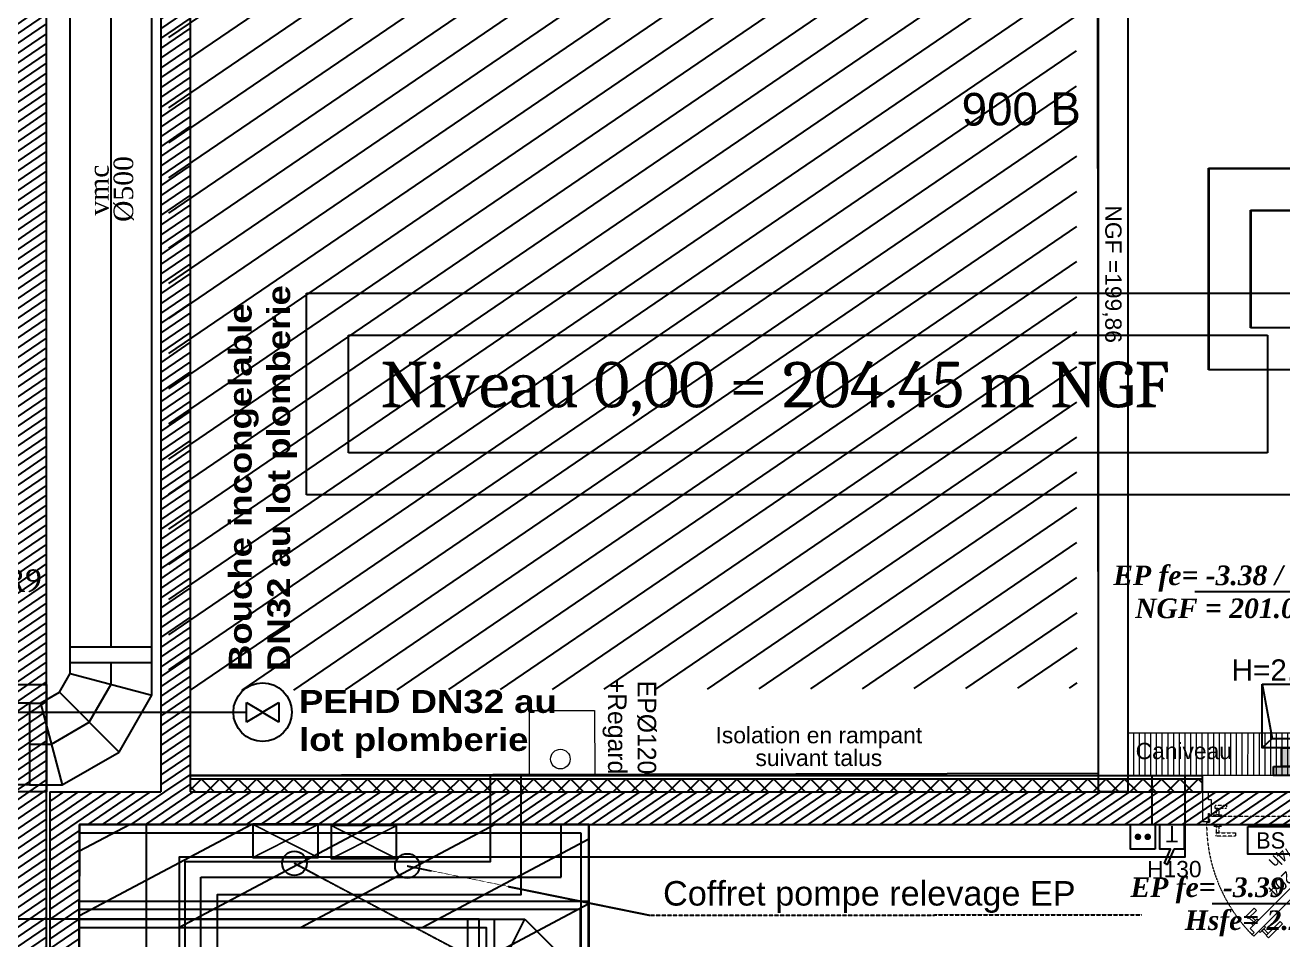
# Model space of a CAD drawing. Header units: millimetres. Extents: x 522027 to 600964, y -380282 to -298602.
# Drawn here: x 565261 to 572966, y -336661 to -331059 of the extents above; entities that cross this region are included whole.
import ezdxf

# ---------------------------------------------------------------- set-up
doc = ezdxf.new("R2010")
doc.units = ezdxf.units.MM
doc.linetypes.add('Style de ligne -16', pattern=[0.192476, 0.123031, -0.069444])
doc.linetypes.add('Style de ligne -2', pattern=[0.694425, 0.48607, -0.208355])
for name, color, linetype in [('3-BAT C-Niveau -2', 7, 'Continuous'), ('AEP_SSL', 252, 'Continuous'), ('prlm-EAU-EF', 161, 'Continuous'), ('prlm-EAU-EP', 141, 'Continuous'), ('prlm-EAU-EPEXT', 145, 'Continuous'), ('prlm-EAU-EUEV', 25, 'Continuous'), ('prlm-ELEC-BT', 1, 'Continuous'), ('prlm-GAZ', 2, 'Continuous'), ('prlm-MOD', 64, 'Continuous')]:
    doc.layers.add(name, color=color, linetype=linetype)
for name, color, linetype, lineweight in [('prlm-ELEC-CFO', 1, 'Continuous', 25), ('prlm-ELEC-SSI', 6, 'Continuous', 25), ('prlm-VMC', 82, 'Continuous', 25)]:
    doc.layers.add(name, color=color, linetype=linetype, lineweight=lineweight)
doc.styles.add('Arial', font='arial.ttf')
doc.styles.add('Futura Book', font='')
doc.styles.add('Futura Std Book', font='')
doc.styles.add('prlm-eau-ef', font='ariblk.ttf', dxfattribs={"height": 18})
doc.styles.add('prlm-eau-ep', font='timesbi.ttf', dxfattribs={"height": 18})
doc.styles.add('prlm-elec-cfo', font='comic.ttf', dxfattribs={"height": 12})
doc.styles.add('prlm-mod', font='cambriaz.ttf', dxfattribs={"height": 18})
doc.styles.add('prlm-vmc', font='pala.ttf', dxfattribs={"height": 14})
doc.styles.get("Standard").update_dxf_attribs({"font": 'arial.ttf'})
doc.styles.add('Tronçons', font='arial.ttf', dxfattribs={"height": 0.25})
doc.styles.get('Futura Book').set_extended_font_data('Futura Book')
doc.styles.get('Futura Std Book').set_extended_font_data('Futura Std Book')
doc.dimstyles.get("Standard").update_dxf_attribs({"dimtxt": 100, "dimasz": 2.285, "dimexe": 0.18, "dimexo": 0.0625, "dimgap": 0, "dimtad": 0, "dimtoh": 1, "dimdec": 0, "dimlfac": 0.1, "dimzin": 0, "dimdsep": 46, "dimtxsty": 'Standard', "dimblk": 'ORIGIN', "dimcen": 0.09, "dimclrd": 256, "dimclre": 256, "dimclrt": 256, "dimadec": 0, "dimazin": 0, "dimtfac": 1, "dimtdec": 0, "dimtofl": 0, "dimtmove": 0, "dimatfit": 3, "dimldrblk": 'ORIGIN', "dimfxl": 1, "dimtolj": 1, "dimtzin": 0, "dimlwd": -1, "dimlwe": 25, "dimarcsym": 0})
pattern_1 = [(34.276399, (505201.977, 142745.115), (-23.42441, 44.173488), [])]

# ---------------------------------------------------------------- blocks, each defined once
blk = doc.blocks.new('Groupe-182-1')
at = {"color": 8, "linetype": 'Continuous', "lineweight": 5, "true_color": 0x808080}
for p, q in [((15617.62, -45709.52), (15622.51, -45735.34)), ((15621.06, -45708.87), (15625.95, -45734.69)), ((15624.5, -45708.22), (15629.39, -45734.04)), ((15627.94, -45707.57), (15632.83, -45733.39)), ((15631.38, -45706.92), (15636.27, -45732.74)), ((15634.82, -45706.26), (15639.71, -45732.09)), ((15638.25, -45705.61), (15643.14, -45731.44)), ((15641.69, -45704.96), (15646.58, -45730.78)), ((15645.13, -45704.31), (15650.02, -45730.13)), ((15648.57, -45703.66), (15653.46, -45729.48)), ((15652.01, -45703.01), (15656.9, -45728.83)), ((15576.35, -45717.34), (15581.24, -45743.16)), ((15579.79, -45716.68), (15584.68, -45742.51)), ((15583.23, -45716.03), (15588.12, -45741.86)), ((15586.67, -45715.38), (15591.56, -45741.2)), ((15590.11, -45714.73), (15595, -45740.55)), ((15593.55, -45714.08), (15598.44, -45739.9)), ((15596.99, -45713.43), (15601.88, -45739.25)), ((15600.43, -45712.78), (15605.32, -45738.6)), ((15603.87, -45712.13), (15608.76, -45737.95)), ((15607.3, -45711.47), (15612.19, -45737.3)), ((15610.74, -45710.82), (15615.63, -45736.65)), ((15614.18, -45710.17), (15619.07, -45735.99)), ((15535.09, -45725.15), (15539.98, -45750.97)), ((15538.53, -45724.5), (15543.42, -45750.32)), ((15541.97, -45723.85), (15546.86, -45749.67)), ((15545.4, -45723.2), (15550.29, -45749.02)), ((15548.84, -45722.55), (15553.73, -45748.37)), ((15552.28, -45721.89), (15557.17, -45747.72)), ((15555.72, -45721.24), (15560.61, -45747.07)), ((15559.16, -45720.59), (15564.05, -45746.41)), ((15562.6, -45719.94), (15567.49, -45745.76)), ((15566.04, -45719.29), (15570.93, -45745.11)), ((15569.48, -45718.64), (15574.37, -45744.46)), ((15572.92, -45717.99), (15577.81, -45743.81)), ((15493.82, -45732.97), (15498.71, -45758.79)), ((15497.26, -45732.31), (15502.15, -45758.14)), ((15500.7, -45731.66), (15505.59, -45757.49)), ((15504.14, -45731.01), (15509.03, -45756.83)), ((15507.58, -45730.36), (15512.47, -45756.18)), ((15511.02, -45729.71), (15515.91, -45755.53)), ((15514.45, -45729.06), (15519.34, -45754.88)), ((15517.89, -45728.41), (15522.78, -45754.23)), ((15521.33, -45727.76), (15526.22, -45753.58)), ((15524.77, -45727.1), (15529.66, -45752.93)), ((15528.21, -45726.45), (15533.1, -45752.28)), ((15531.65, -45725.8), (15536.54, -45751.62)), ((15483.5, -45734.92), (15488.39, -45760.74)), ((15486.94, -45734.27), (15491.83, -45760.09)), ((15490.38, -45733.62), (15495.27, -45759.44))]:
    blk.add_line(p, q, dxfattribs=at)
at = {"color": 7, "linetype": 'Continuous', "lineweight": 13}
blk.add_line((15655.45, -45702.36), (15660.34, -45728.18), dxfattribs=at)
at = {"color": 7, "linetype": 'Continuous', "lineweight": 13, "flags": 128}
blk.add_lwpolyline([(15655.45, -45702.36), (15660.34, -45728.18), (15484.96, -45761.39), (15480.07, -45735.57)], close=True, dxfattribs=at)
blk = doc.blocks.new('PORTES 93_204')
at = {"color": 7, "linetype": 'Continuous', "lineweight": 5}
blk.add_line((3.44, 8.68), (3.44, 9.56), dxfattribs=at)
at = {"color": 7, "linetype": 'Continuous', "lineweight": 18}
blk.add_line((10.41, 11.34), (6.87, 14.87), dxfattribs=at)
at = {"color": 8, "linetype": 'Style de ligne -16', "lineweight": 18, "true_color": 0x808080}
blk.add_line((9.01, 6.14), (9.01, 11.14), dxfattribs=at)
at = {"color": 7, "linetype": 'Continuous', "lineweight": 13, "flags": 128}
for points in [[(3.82, 11.82), (4.88, 10.76), (6.14, 12.01), (8.61, 9.54), (73.71, 74.64), (71.24, 77.12), (72.5, 78.38), (71.44, 79.44)], [(2.24, -8.95), (2.24, 9.05), (5.8, 9.05), (5.8, 4.24), (6.3, 4.24), (6.3, 5.35), (7.6, 5.35), (7.6, -4.15), (5.8, -4.15), (5.8, -8.95)], [(102.76, 9.05), (99.2, 9.05), (99.2, 4.24), (98.7, 4.24), (98.7, 5.35), (97.4, 5.35), (97.4, -4.15), (99.2, -4.15), (99.2, -8.95), (102.76, -8.95)]]:
    blk.add_lwpolyline(points, close=True, dxfattribs=at)
at = {"color": 7, "linetype": 'Continuous', "lineweight": 18, "flags": 128}
for points in [[(62.4, 80.3), (63.81, 78.88), (55.33, 70.4), (53.91, 71.81)], [(63.64, 78.71), (66.4, 75.94), (65.34, 74.88), (62.58, 77.65)], [(67.54, 77.07), (68.3, 76.3), (64.98, 72.98), (64.21, 73.75)], [(69.29, 68.68), (68.52, 69.44), (71.84, 72.77), (72.61, 72)], [(73.18, 67.04), (70.42, 69.81), (71.48, 70.87), (74.24, 68.1)], [(71.24, 62.27), (69.82, 63.68), (74.77, 68.63), (76.19, 67.22)], [(6.62, 11.53), (7.29, 12.2), (8.6, 10.88), (7.94, 10.22)], [(5.88, 4.34), (5.88, 5.84), (6.02, 5.98), (6.7, 5.98), (7.12, 5.56), (7.12, 5.44), (6.2, 5.44), (6.2, 4.34)], [(99.12, 4.34), (99.12, 5.84), (98.98, 5.98), (98.3, 5.98), (97.88, 5.56), (97.88, 5.44), (98.8, 5.44), (98.8, 4.34)]]:
    blk.add_lwpolyline(points, close=True, dxfattribs=at)
at = {"color": 8, "linetype": 'Style de ligne -16', "lineweight": 18, "true_color": 0x808080, "flags": 128}
for points in [[(82.53, 16.14), (82.53, 18.14), (94.53, 18.14), (94.53, 16.14)], [(92.78, 12.23), (92.78, 16.14), (94.28, 16.14), (94.28, 12.23)], [(4.69, 11.14), (4.69, 9.64), (6.47, 9.64), (6.47, 6.14), (98.53, 6.14), (98.53, 9.64), (100.31, 9.64), (100.31, 11.14)], [(6.47, 8.96), (7.41, 8.96), (7.41, 7.1), (6.47, 7.1)], [(91.18, 11.14), (91.18, 12.23), (95.88, 12.23), (95.88, 11.14)], [(88.03, -0.86), (88.03, 1.14), (95.03, 1.14), (95.03, -0.86)], [(91.18, 5.05), (91.18, 6.14), (95.88, 6.14), (95.88, 5.05)], [(92.78, 1.14), (92.78, 5.05), (94.28, 5.05), (94.28, 1.14)]]:
    blk.add_lwpolyline(points, close=True, dxfattribs=at)
at = {"color": 7, "linetype": 'Continuous', "lineweight": 5, "flags": 128}
for points in [[(2.73, 9.05), (4.75, 9.05), (4.75, 8.68), (2.73, 8.68)], [(2.87, 8.68), (3.44, 8.68), (3.44, 6.99), (2.87, 6.99)], [(3.44, 8.68), (4.01, 8.68), (4.01, 6.99), (3.44, 6.99)]]:
    blk.add_lwpolyline(points, close=True, dxfattribs=at)
for points in [[(3.07, 9.05), (3.07, 9.85, 0.143165), (3.44, 9.74, 0.143165), (3.81, 9.85), (3.81, 9.05)], [(4.58, 11.05), (4.11, 10.58, 0.143165), (3.92, 10.92, 0.143165), (3.58, 11.1), (4.06, 11.58)], [(4.69, 10.06), (4.02, 10.06, 0.143165), (4.13, 10.43, 0.143165), (4.02, 10.8), (4.69, 10.8)]]:
    blk.add_lwpolyline(points, format="xyb", close=True, dxfattribs=at)
at = {"color": 8, "linetype": 'Style de ligne -16', "lineweight": 18, "true_color": 0x808080, "flags": 128}
blk.add_lwpolyline([(6.19, 9.08), (5.61, 9.26), (4.75, 9.26), (4.75, 9.54), (5.55, 9.54), (6.23, 9.2), (6.19, 9.08)], dxfattribs=at)
at = {"color": 7, "linetype": 'Continuous', "lineweight": 18, "flags": 128}
blk.add_lwpolyline([(6.34, 11.42), (5.8, 11.14), (5.19, 10.53), (4.99, 10.73), (5.56, 11.3), (6.28, 11.53), (6.34, 11.42)], dxfattribs=at)
at = {"color": 7, "linetype": 'Continuous', "lineweight": 5}
for radius in [0.689, 0.429]:
    blk.add_circle((3.44, 10.43), radius, dxfattribs=at)
at = {"color": 8, "linetype": 'Style de ligne -16', "lineweight": 18, "true_color": 0x808080}
blk.add_arc((3.44, 10.43), 96.88, 0.41991, 44.53278, dxfattribs=at)
at = {"color": 7, "insert": (23.88, 22.06), "char_height": 7.552, "attachment_point": 1, "rotation": 45, "line_spacing_factor": 0.962448, "style": 'Futura Book'}
blk.add_mtext('PP 93*204\\PPF 1/4h\\P', dxfattribs=at)
blk = doc.blocks.new('Groupe-198-1')
at = {"color": 7, "linetype": 'Continuous', "lineweight": 5}
blk.add_circle((15141.56, -45816.12), 6, dxfattribs=at)
blk = doc.blocks.new('Groupe-199-1')
at = {"color": 7, "linetype": 'Continuous', "lineweight": 13, "flags": 128}
blk.add_lwpolyline([(15117.33, -45790.3), (15156.63, -45782.86), (15164.08, -45822.16), (15124.77, -45829.6)], close=True, dxfattribs=at)
at = {"color": 7}
blk.add_blockref('Groupe-198-1', (0, 0), dxfattribs=at)
at = {"color": 7, "insert": (15200.95, -45814.33), "char_height": 11.327, "attachment_point": 3, "rotation": 280.72359, "line_spacing_factor": 0.962448, "style": 'Futura Std Book'}
blk.add_mtext('EPØ120\\P+Regard', dxfattribs=at)
blk = doc.blocks.new('xi.lumG')
at = {"layer": 'prlm-ELEC-CFO', "ltscale": 0.01}
for points in [[(-3.15, 7.1), (-3.15, -4.37), (3.15, -4.37), (3.15, 7.1)], [(-8.04, -4.37), (-8.04, -10.03), (8.04, -10.03), (8.04, -4.37)]]:
    blk.add_hatch(color=0, dxfattribs=at).paths.add_polyline_path(points)
at = {"layer": 'prlm-ELEC-CFO', "color": 0, "ltscale": 0.01}
for points in [[(-15, 45.97), (15, 45.97), (15, 7.1), (-15, 7.1)], [(-3.15, 7.1), (3.15, 7.1), (3.15, -4.37), (-3.15, -4.37)], [(-8.04, -4.37), (8.04, -4.37), (8.04, -10.03), (-8.04, -10.03)]]:
    blk.add_lwpolyline(points, close=True, dxfattribs=at)
at = {"layer": 'prlm-ELEC-CFO', "color": 0, "ltscale": 0.01, "flags": 128}
for points in [[(-15, 45.97), (-8.97, 12.82), (-15, 7.1)], [(15, 45.97), (8.97, 12.82), (15, 7.1)], [(-8.97, 12.82), (8.97, 12.82)]]:
    blk.add_lwpolyline(points, dxfattribs=at)
blk = doc.blocks.new('xi.bs45')
at = {"layer": 'prlm-ELEC-SSI', "color": 0, "linetype": 'ByBlock', "lineweight": -2}
blk.add_lwpolyline([(-23.46, 17), (23.46, 17), (23.46, 0), (-23.46, 0)], close=True, dxfattribs=at)
at = {"layer": 'prlm-ELEC-SSI', "color": 0, "linetype": 'ByBlock', "lineweight": -2, "insert": (-0.24, 8.39), "char_height": 10, "width": 43.7694, "attachment_point": 5, "style": 'prlm-elec-cfo', "bg_fill": 3, "box_fill_scale": 1, "bg_fill_color": 256, "bg_fill_transparency": 0}
blk.add_mtext('BS 45', dxfattribs=at)
blk = doc.blocks.new('xi.pc-sail')
at = {"layer": 'prlm-ELEC-CFO', "color": 0, "linetype": 'ByBlock', "lineweight": -2, "flags": 128}
blk.add_lwpolyline([(-7.5, 15), (7.5, 15), (7.5, 0), (-7.5, 0)], close=True, dxfattribs=at)
at = {"layer": 'prlm-ELEC-CFO', "color": 0, "linetype": 'ByBlock', "lineweight": 5, "const_width": 2}
for points in [[(-4, 7.5, 1), (-2, 7.5, 1)], [(2, 7.5, 1), (4, 7.5, 1)]]:
    blk.add_lwpolyline(points, format="xyb", close=True, dxfattribs=at)
blk = doc.blocks.new('xi.it-sail')
at = {"layer": 'prlm-ELEC-CFO', "color": 0, "linetype": 'ByBlock', "lineweight": -2, "flags": 128}
blk.add_lwpolyline([(-1.07, 15), (2.96, 24.33), (4.64, 23.6), (0.91, 15), (7.5, 15), (7.5, 0), (-7.5, 0), (-7.5, 15)], close=True, dxfattribs=at)
at = {"layer": 'prlm-ELEC-CFO', "color": 0, "linetype": 'ByBlock', "lineweight": -2, "insert": (0, 5.88), "char_height": 10, "width": 15.6384, "attachment_point": 5}
blk.add_mtext('{\\fTrebuchet MS|b0|i0|c0|p34;T}', dxfattribs=at)
blk = doc.blocks.new('_Origin')
at = {"color": 0, "linetype": 'ByBlock', "lineweight": -2}
blk.add_line((0, 0), (-1, 0), dxfattribs=at)
blk.add_circle((0, 0), 0.5, dxfattribs=at)

msp = doc.modelspace()

# ---------------------------------------------------------------- hatches: boundary and pattern name
at = {"layer": '3-BAT C-Niveau -2'}
h = msp.add_hatch(dxfattribs=at)
h.set_pattern_fill('H_FER', color=256, scale=10, angle=-10.7236, style=0, pattern_type=2)
h.set_pattern_definition([(34.276399, (1271368.98, -1040570.02), (-100.13346, 146.920128), [])])
h.paths.add_polyline_path([(536116.9, -317044.8), (541535.8, -316081.2), (542301.9, -320390.3), (550386.4, -320390.3), (550386.4, -321159.2), (553730.2, -321159.2), (553730.2, -322751.6), (558901.1, -322751.6), (558901.1, -325977.8), (566141.2, -325977.8), (566141.2, -335133), (571705.6, -335120), (571678.7, -300573.7), (523400.1, -300573.7), (523400.1, -377670.9), (569419.8, -377645.5), (570919.8, -374994.4), (571779.8, -372263.8), (572139.8, -369723.8), (572259.8, -366703.8), (571699.8, -363123.5), (571099.8, -361483.8), (570265.5, -360103.8), (569209.8, -359183.8), (567799.8, -358683.8), (565261.2, -358643.8), (565261.2, -364656.8), (565261.2, -369214.9), (551604, -369214.9), (551604, -367518.8), (543101.2, -367518.8), (543101.2, -331095.5), (537729.9, -326062)])
h = msp.add_hatch(dxfattribs=at)
h.set_pattern_fill('MURS MACONNERIE-2', color=256, scale=10, angle=-10.7236, style=0, pattern_type=2)
h.set_pattern_definition(pattern_1)
h.paths.add_polyline_path([(566091.5, -335755.6), (566271.5, -335755.6), (566271.5, -326498.1), (566091.5, -326698.1)])
h = msp.add_hatch(dxfattribs=at)
h.set_pattern_fill('MURS MACONNERIE-2', color=256, scale=10, angle=-10.7236, style=0, pattern_type=2)
h.set_pattern_definition([(34.276399, (505201.977, 142710.897), (-23.42441, 44.173488), [])])
h.paths.add_polyline_path([(565211.5, -369569.5), (565391.5, -369769.5), (565391.5, -326721.9), (565211.5, -326721.9)])
h = msp.add_hatch(dxfattribs=at)
h.set_pattern_fill('02_ISOLANT', color=256, scale=10, angle=-0.00001, style=0, pattern_type=2)
h.set_pattern_definition([(44.999993, (505019.33, 142779.7), (-56.568536, 56.568549), []), (134.999993, (505019.33, 142779.7), (56.568549, 56.568536), [])])
h.paths.add_polyline_path([(566271.5, -335675.6), (566271.5, -335755.6), (572474.7, -335755.6), (572474.7, -335675.6)])
h = msp.add_hatch(dxfattribs=at)
h.set_pattern_fill('MURS MACONNERIE-2', color=256, scale=10, angle=-10.7236, style=0, pattern_type=2)
h.set_pattern_definition(pattern_1)
h.paths.add_polyline_path([(565411.7, -335755.6), (565591.7, -335955.6), (574240.3, -335955.6), (574240.3, -335755.6)])
h = msp.add_hatch(dxfattribs=at)
h.set_pattern_fill('MURS MACONNERIE-2', color=256, scale=10, angle=-10.7236, style=0, pattern_type=2)
h.set_pattern_definition(pattern_1)
h.paths.add_polyline_path([(565591.7, -335955.6), (565411.7, -335755.6), (565412.4, -342974.1), (565592.4, -342974)])
h = msp.add_hatch(dxfattribs=at)
h.set_pattern_fill('BA 13', color=256, scale=10, angle=-10.7236, style=0, pattern_type=2)
h.set_pattern_definition([(207.93621, (505019.33, 142779.7), (-142.2261, 319.79952), [])])
h.paths.add_polyline_path([(565594.5, -336585.2), (568084.4, -336585.3), (568081.6, -342629.2), (568714.4, -342628.8), (568714.4, -335955.3), (565594.5, -335955.2)])

# ---------------------------------------------------------------- linework, layer by layer
for p, q in [((566271.5, -326498.1), (566271.5, -335755.6)), ((566271.5, -326498.1), (566271.5, -335755.6)), ((565391.5, -369735.3), (565391.5, -326687.6)), ((565391.5, -333141.1), (565391.5, -326687.6)), ((566091.5, -326698.1), (566091.5, -335755.6)), ((566091.5, -326698.1), (566091.5, -335755.6)), ((565391.5, -351142.7), (565391.5, -333501.1)), ((566271.5, -335655.6), (572474.7, -335655.6)), ((566271.5, -335655.6), (572474.7, -335655.6)), ((572474.7, -335755.6), (572474.7, -335655.6)), ((566271.5, -335675.6), (572474.7, -335675.6)), ((565411.7, -335755.6), (566091.5, -335755.6)), ((565411.7, -335755.6), (566091.5, -335755.6)), ((565411.7, -335755.6), (565412.4, -342974.1)), ((565411.7, -335755.6), (565412.4, -342974.1)), ((566271.5, -335755.6), (574240.3, -335755.6)), ((566271.5, -335755.6), (574240.3, -335755.6)), ((566271.5, -335755.6), (572474.7, -335755.6)), ((566271.5, -335755.6), (572474.7, -335755.6)), ((565591.7, -335955.6), (573709.5, -335955.6)), ((565591.7, -335955.6), (569886.9, -335955.6)), ((565591.7, -335955.6), (565592.4, -342974)), ((565591.7, -335955.6), (565591.7, -336155.6)), ((570066.9, -335955.6), (573709.5, -335955.6)), ((565591.7, -336355.6), (565592.3, -341998.7))]:
    msp.add_line(p, q, dxfattribs=at)
at = {"layer": '3-BAT C-Niveau -2', "ltscale": 50.8, "flags": 128}
for points in [[(566271.5, -326498.1), (566271.5, -335653.4), (571835.8, -335640.3), (571809, -301094)], [(568109.3, -335653), (568109.3, -336183.3), (566239.3, -336183.3), (566239.2, -342458.8), (566439.2, -342458.8), (566439.3, -336383.3), (568299.3, -336383.3), (568299.3, -335653)], [(565594.5, -336585.2), (568084.4, -336585.3), (568081.6, -342629.2), (568714.4, -342628.8), (568714.4, -335955.3), (565594.5, -335955.2)]]:
    msp.add_lwpolyline(points, dxfattribs=at)
at = {"layer": '3-BAT C-Niveau -2', "flags": 128}
for points in [[(571835.8, -335755.6), (571835.8, -329811.1), (572015.8, -329811.1), (572015.8, -335755.6)], [(565391.5, -335098.1), (565391.5, -335755.6), (565211.5, -335755.6), (565211.5, -335098.1)]]:
    msp.add_lwpolyline(points, close=True, dxfattribs=at)
at = {"layer": '3-BAT C-Niveau -2', "ltscale": 50.8, "flags": 128}
msp.add_lwpolyline([(565644.4, -342509.2), (565644.4, -342079.2), (566004.2, -342078.9), (566004.2, -335955.3), (572165.6, -335955.3), (572165.6, -335654), (572365.6, -335654), (572365.6, -336155.3), (566204.2, -336155.3), (566204.2, -342278.7), (565844.4, -342279), (565844.4, -342509.2)], close=True, dxfattribs=at)
at = {"layer": 'prlm-EAU-EF', "ltscale": 100}
msp.add_line((561053.5, -335267.4), (566615.8, -335267.4), dxfattribs=at)
at = {"layer": 'prlm-EAU-EF'}
for p, q in [((566615.8, -335327.4), (566615.8, -335207.4)), ((566615.8, -335207.4), (566712.3, -335264.7)), ((566712.3, -335270), (566615.8, -335327.4)), ((566712.3, -335264.7), (566719.4, -335264.7)), ((566719.4, -335270), (566712.3, -335270)), ((566719.4, -335264.7), (566815.8, -335207.4)), ((566815.8, -335327.4), (566719.4, -335270)), ((566815.8, -335207.4), (566815.8, -335327.4))]:
    msp.add_line(p, q, dxfattribs=at)
msp.add_circle((566715.6, -335267), 179.1, dxfattribs=at)
at = {"layer": 'prlm-EAU-EP'}
msp.add_line((573247.6, -336439.9), (572532.6, -336439.9), dxfattribs=at)
at = {"layer": 'prlm-EAU-EPEXT'}
msp.add_line((573141.9, -334529.8), (572426.9, -334529.8), dxfattribs=at)
at = {"layer": 'prlm-ELEC-BT', "lineweight": 25}
for points in [[(566655.5, -335953.7, 10, 10, 0), (567055.7, -336156.9, 10, 10, 0)], [(567056.4, -335954.2, 10, 10, 0), (566657.1, -336156.9, 10, 10, 0)], [(567135.8, -335960.5, 10, 10, 0), (567536, -336163.8, 10, 10, 0)], [(567536.7, -335961.1, 10, 10, 0), (567137.4, -336163.8, 10, 10, 0)]]:
    msp.add_lwpolyline(points, format="xyseb", dxfattribs=at)
for points in [[(566655.3, -335953.5), (566655.3, -336157), (567055.8, -336157), (567055.8, -335953.5)], [(567135.6, -335960.4), (567135.6, -336163.8), (567536.1, -336163.8), (567536.1, -335960.4)]]:
    msp.add_lwpolyline(points, close=True, dxfattribs=at)
at = {"layer": 'prlm-GAZ', "ltscale": 0.8}
for p, q in [((568543.7, -336277.3), (568543.7, -335954.2)), ((566336.5, -342612), (566336.5, -336277.2)), ((566336.5, -336277.2), (568543.7, -336277.3))]:
    msp.add_line(p, q, dxfattribs=at)
at = {"layer": 'prlm-MOD', "ltscale": 25}
for p, q in [((572511.6, -331935.8), (578656.3, -331935.8)), ((572511.6, -333169.4), (572511.6, -331935.8)), ((572768.6, -332192.8), (578399.3, -332192.8)), ((572768.6, -332912.4), (572768.6, -332192.8)), ((566984.5, -332701.2), (573129.1, -332701.2)), ((566984.5, -333934.8), (566984.5, -332701.2)), ((567241.5, -332958.2), (572872.1, -332958.2)), ((567241.5, -333677.8), (567241.5, -332958.2)), ((578399.3, -332912.4), (572768.6, -332912.4)), ((572872.1, -332958.2), (572872.1, -333677.8)), ((578656.3, -333169.4), (572511.6, -333169.4)), ((572872.1, -333677.8), (567241.5, -333677.8)), ((573129.1, -333934.8), (566984.5, -333934.8)), ((565594.5, -335955.6), (565594.5, -336270.6)), ((565594.5, -335955.6), (568714.3, -335955.7)), ((568714.3, -335955.7), (568714.3, -342629.2)), ((565594.5, -336005.6), (568664.3, -336005.7)), ((568664.3, -336005.7), (568664.3, -342629.2)), ((565594.5, -336585.6), (565594.5, -336270.6)), ((565594.5, -336535.6), (568134.3, -336535.7)), ((568134.3, -336535.7), (568134.3, -342629.2)), ((565594.5, -336585.6), (568084.3, -336585.7)), ((568084.3, -336585.7), (568084.3, -342629.2))]:
    msp.add_line(p, q, dxfattribs=at)
at = {"layer": 'prlm-MOD'}
for p, q in [((565590.4, -336424.3), (565590.3, -337054.3)), ((565590.4, -336424.3), (568710.2, -336424.4)), ((568710.2, -336424.4), (568710.2, -343097.8)), ((565590.4, -336474.3), (568660.2, -336474.4)), ((568660.2, -336474.4), (568660.2, -343097.8))]:
    msp.add_line(p, q, dxfattribs=at)
at = {"layer": 'prlm-MOD', "ltscale": 25}
for points in [[(572514.3, -331937.2), (578659, -331937.2), (578659, -333170.8), (572514.3, -333170.8)], [(572771.3, -332194.2), (578402, -332194.2), (578402, -332913.8), (572771.3, -332913.8)]]:
    msp.add_lwpolyline(points, close=True, dxfattribs=at)
at = {"layer": 'prlm-VMC'}
for p, q in [((565537.4, -334867.1), (565537.4, -327775.5)), ((565787.4, -334867.1), (565787.4, -327775.5)), ((566037.4, -334867.1), (566037.4, -327775.5)), ((565537.4, -334962.3), (565537.4, -334867.1)), ((565537.4, -334867.1), (566037.4, -334867.1)), ((566037.4, -334962.3), (566037.4, -334867.1)), ((565537.4, -334962.3), (566037.4, -334962.3)), ((565537.4, -335029.3), (565537.4, -334962.3)), ((565787.4, -335096.3), (565787.4, -334962.3)), ((566037.4, -335163.3), (566037.4, -334962.3)), ((565470.4, -335145.3), (565537.4, -335029.3)), ((565537.4, -335029.3), (566037.4, -335163.3)), ((565653.4, -335328.4), (565787.4, -335096.3)), ((565354.4, -335212.3), (565470.4, -335145.3)), ((565470.4, -335145.3), (565836.4, -335511.4)), ((565836.4, -335511.4), (566037.4, -335163.3)), ((565287.4, -335212.3), (565192.2, -335212.3)), ((565287.4, -335212.3), (565287.4, -335712.3)), ((565287.4, -335212.3), (565354.4, -335212.3)), ((565354.4, -335212.3), (565488.4, -335712.3)), ((565421.4, -335462.3), (565653.4, -335328.4)), ((565287.4, -335462.3), (565421.4, -335462.3)), ((565488.4, -335712.3), (565836.4, -335511.4)), ((565287.4, -335712.3), (565192.2, -335712.3)), ((565287.4, -335712.3), (565488.4, -335712.3)), ((567971.6, -336534.2), (564797.3, -336534.3)), ((567971.6, -336534.2), (567971.6, -336944.2)), ((568041.6, -336534.2), (567971.6, -336534.2)), ((568041.6, -336534.2), (568321.6, -336534.2)), ((568041.6, -336944.2), (568041.6, -336534.2)), ((568116.6, -336944.2), (568321.6, -336534.2)), ((568321.6, -336534.2), (568601.6, -336814.2))]:
    msp.add_line(p, q, dxfattribs=at)

# ---------------------------------------------------------------- block references
at = {"layer": '3-BAT C-Niveau -2', "xscale": 10, "yscale": 10, "zscale": 10}
for name, p, rotation in [('Groupe-199-1', (505019.3, 142779.7), 349.2763985886067), ('Groupe-182-1', (505019.3, 142779.7), 349.2763985886067), ('PORTES 93_204', (573502.3, -335845.3), 179.9999933324946)]:
    msp.add_blockref(name, p, dxfattribs=dict(at, rotation=rotation))
at = {"layer": 'prlm-ELEC-CFO', "lineweight": 30, "xscale": 10, "yscale": 10, "zscale": 10}
msp.add_blockref('xi.lumG', (572989.8, -335555.4), dxfattribs=at)
at = {"layer": 'prlm-ELEC-CFO', "xscale": 10, "yscale": 10, "zscale": 10}
for name, p, rotation in [('xi.pc-sail', (572108.4, -335955.6), 179.9999999999999), ('xi.it-sail', (572287.6, -335955.6), 179.9999933325073)]:
    msp.add_blockref(name, p, dxfattribs=dict(at, rotation=rotation))

# ---------------------------------------------------------------- texts
at = {"layer": '3-BAT C-Niveau -2', "char_height": 100, "attachment_point": 2, "line_spacing_factor": 0.834288, "style": 'Arial'}
for s, insert, rotation in [('NGF =199,86\\P', (571978.1, -332584.2), 269.99999), ('Isolation en rampant\\Psuivant talus\\P\\P', (570123.2, -335357.5), 359.99999)]:
    msp.add_mtext(s, dxfattribs=dict(at, insert=insert, rotation=rotation))
at = {"layer": '3-BAT C-Niveau -2', "insert": (572359.5, -335454.6), "char_height": 100, "width": 884.25, "attachment_point": 2, "rotation": 359.99999, "line_spacing_factor": 0.834288, "style": 'Arial'}
msp.add_mtext('Caniveau', dxfattribs=at)
at = {"layer": 'AEP_SSL', "style": 'Tronçons'}
msp.add_text('900 B', height=200, rotation=0.43878, dxfattribs=at).set_placement((570999.4, -331674.7))
at = {"layer": 'prlm-EAU-EF', "style": 'prlm-eau-ef'}
for s, p in [('DN32 au lot plomberie', (566884.1, -335014.8)), ('Bouche incongelable', (566648.4, -335015))]:
    msp.add_text(s, height=140, rotation=90, dxfattribs=at).set_placement(p)
for s, p in [('PEHD DN32 au', (566938.3, -335271.3)), ('lot plomberie', (566938.9, -335504.6))]:
    msp.add_text(s, height=140, dxfattribs=at).set_placement(p)
at = {"layer": 'prlm-EAU-EP', "style": 'prlm-eau-ep'}
for s, p in [('EP fe= -3.39 / 0.00', (572033.1, -336398.9)), ('Hsfe= 2.25 m', (572365.6, -336600.9))]:
    msp.add_text(s, height=120, dxfattribs=at).set_placement(p)
at = {"layer": 'prlm-EAU-EPEXT', "style": 'prlm-eau-ep'}
for s, p in [('EP fe= -3.38 / 0.00', (571927.4, -334488.8)), ('NGF = 201.07 m', (572061.2, -334690.8))]:
    msp.add_text(s, height=120, dxfattribs=at).set_placement(p)
at = {"layer": 'prlm-EAU-EUEV', "style": 'prlm-mod'}
msp.add_text('R9', height=140, dxfattribs=at).set_placement((565132.8, -334531.4))
at = {"layer": 'prlm-ELEC-BT', "ltscale": 25}
msp.add_text('Coffret pompe relevage EP', height=150, dxfattribs=at).set_placement((569169, -336451.4))
at = {"layer": 'prlm-ELEC-CFO', "lineweight": 30, "style": 'Arial'}
msp.add_text('H=2,30m', height=130, dxfattribs=at).set_placement((572652.5, -335073.5))
at = {"layer": 'prlm-ELEC-CFO', "style": 'Arial'}
msp.add_text('H130', height=100, dxfattribs=at).set_placement((572134.5, -336278))
at = {"layer": 'prlm-MOD', "style": 'prlm-mod'}
msp.add_text('Niveau 0,00 = 204.45 m NGF', height=280, dxfattribs=at).set_placement((567437.5, -333400.2))
at = {"layer": 'prlm-VMC', "style": 'prlm-vmc'}
for s, p in [('Ø500', (565922.5, -332264.1)), ('vmc', (565772.5, -332225.4))]:
    msp.add_text(s, height=120, rotation=90, dxfattribs=at).set_placement(p)

# ---------------------------------------------------------------- leaders
at = {"layer": 'prlm-ELEC-BT', "linetype": 'Style de ligne -2', "lineweight": 25}
for points in [[(566910.4, -336192.7), (568992.3, -337297.3), (572007.7, -337294.8)], [(567601.7, -336208.6), (569087.7, -336510.6), (572103.1, -336508.1)]]:
    msp.add_leader(points, dimstyle='Standard', override={"dimasz": 150, "dimexe": 0, "dimexo": 0}, dxfattribs=at)

# ---------------------------------------------------------------- next in the draw order: block references
at = {"layer": 'prlm-ELEC-SSI', "xscale": 10, "yscale": 10, "zscale": 10}
msp.add_blockref('xi.bs45', (572987, -336137.1), dxfattribs=at)

doc.saveas('drawing.dxf')
